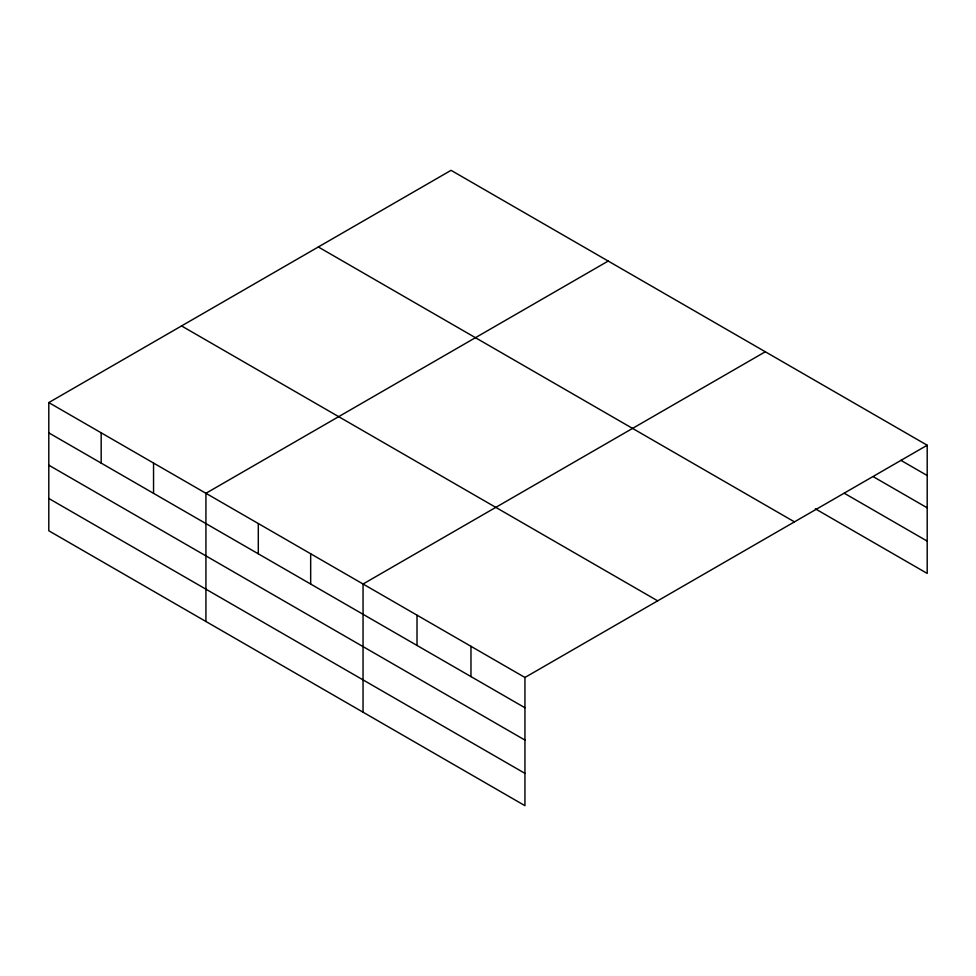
<?xml version="1.0" encoding="UTF-8"?>
<svg xmlns="http://www.w3.org/2000/svg" width="976" height="976" viewBox="0 0 976 976"><rect width="100%" height="100%" fill="white"/><g stroke="black" fill="none" stroke-linecap="round" stroke-linejoin="round"><path stroke-width="1.46" d="M524.942 740.076L524.942 677.478L48.8 402.576L48.8 530.773L524.942 805.664L524.942 740.076L48.8 465.174M815.326 508.825L927.2 573.424L927.2 445.227L451.058 170.336L48.8 402.576M608.194 261.056L205.924 493.295L205.924 621.48M765.318 351.763L363.048 584.014L363.048 712.199M524.942 677.478L927.2 445.227M900.872 460.318L927.2 475.519M873.239 476.666L927.2 507.825M844.277 493.246L927.2 541.119M318.322 246.977L794.452 521.867M181.548 325.935L657.678 600.838M48.8 432.868L524.942 707.759M48.8 498.468L524.942 773.358M470.969 646.319L470.969 676.612M417.008 615.161L417.008 645.453M310.673 553.77L310.673 584.063M258.298 523.539L258.298 553.819M153.549 463.051L153.549 493.344M101.175 432.819L101.175 463.112"/></g></svg>
